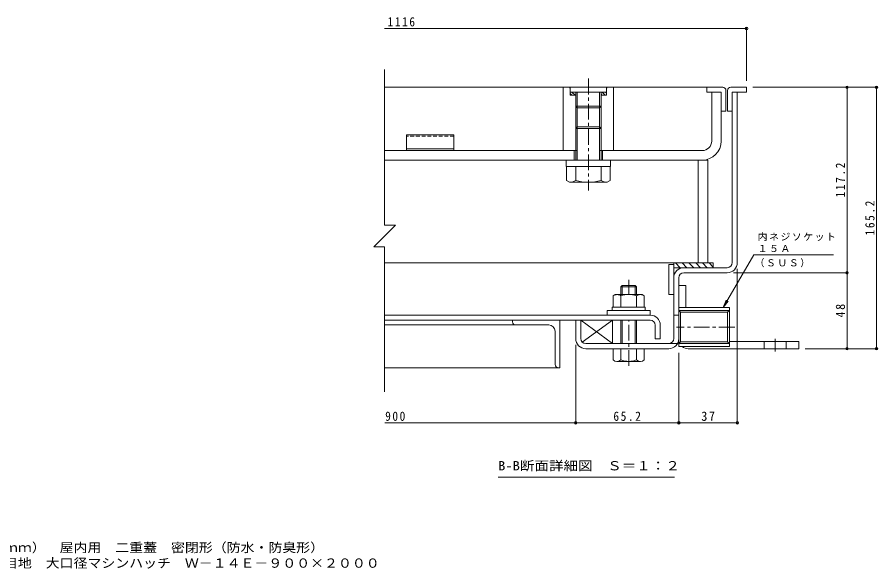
# Model space of a CAD drawing. Units: millimetres on the paper, enlarged 10 times, with parts at other scales. Extents: x -2685 to 2799, y -1962 to 1857.
# Drawn here: x 26 to 2747, y -1962 to -220 of the extents above; entities that cross this region are included whole.
import ezdxf
from ezdxf.enums import TextEntityAlignment as Align

# ---------------------------------------------------------------- set-up
doc = ezdxf.new("R2010")
doc.units = ezdxf.units.MM
doc.header["$LTSCALE"] = 10
doc.header["$PDMODE"] = 32
doc.header["$PDSIZE"] = 8
doc.linetypes.add('CHAIN1', pattern=[8, 5, -1, 1, -1])
doc.linetypes.add('DASHED1', pattern=[1.8, 1.2, -0.6])
for name, color, linetype, lineweight in [('D-1', 2, 'Continuous', 9), ('D-2', 3, 'Continuous', 9), ('D-3', 4, 'Continuous', 9), ('D-5', 7, 'Continuous', 9), ('D-6', 6, 'Continuous', 9), ('D-7', 5, 'Continuous', 5), ('D-8', 5, 'Continuous', 5), ('D-9', 134, 'Continuous', 5), ('D-A', 3, 'Continuous', 9), ('D-B', 6, 'Continuous', 9), ('D-C', 2, 'Continuous', 9), ('D-E', 3, 'Continuous', 9), ('D-F', 7, 'Continuous', 9), ('F-5_F-5ﾚｲﾔ', 7, 'Continuous', 9)]:
    doc.layers.add(name, color=color, linetype=linetype, lineweight=lineweight)
doc.styles.add('ＭＳ ゴシック', font='')
doc.styles.get('ＭＳ ゴシック').set_extended_font_data('MS Gothic')

msp = doc.modelspace()

# ---------------------------------------------------------------- linework, layer by layer
at = {"layer": 'D-1'}
for p, q in [((2286.8, -994.86), (2286.8, -455.86)), ((2286.8, -455.86), (2302.8, -455.86)), ((2302.8, -994.86), (2302.8, -455.86)), ((2270.8, -1010.86), (2133.8, -1010.86)), ((2133.8, -1026.86), (2270.8, -1026.86)), ((2101.8, -1234.86), (2101.8, -1042.86)), ((2117.8, -1042.86), (2117.8, -1234.86)), ((2277.8, -1136.98), (2117.8, -1136.98)), ((2117.8, -1136.98), (2117.8, -1259.98)), ((2277.8, -1136.98), (2277.8, -1259.98)), ((2117.8, -1160.86), (2101.8, -1160.86)), ((2271.99, -1151.9), (2123.61, -1151.9)), ((2123.61, -1245.06), (2123.61, -1151.9)), ((2277.8, -1146.09), (2271.99, -1151.9)), ((2271.99, -1151.9), (2271.99, -1245.06)), ((1807.8, -1234.86), (1807.8, -1176.86)), ((2113.51, -1250.86), (1823.8, -1250.86)), ((2117.8, -1250.87), (2123.61, -1245.06)), ((2277.8, -1250.87), (2117.8, -1250.87)), ((2271.99, -1245.06), (2123.61, -1245.06)), ((2277.8, -1250.87), (2271.99, -1245.06)), ((1823.8, -1266.86), (1934.3, -1266.86)), ((1984.3, -1266.86), (2085.8, -1266.86)), ((2277.8, -1259.98), (2117.8, -1259.98))]:
    msp.add_line(p, q, dxfattribs=at)
for points in [[(2277.8, -1146.09), (2117.8, -1146.09), (2123.61, -1151.9)], [(1791.8, -1234.86), (1791.8, -1176.86), (1807.8, -1176.86)]]:
    msp.add_lwpolyline(points, dxfattribs=at)
for centre, radius, start, end in [((2270.8, -994.86), 16, 270, 0), ((2270.8, -994.86), 32, 270, 0), ((2133.8, -1042.86), 32, 90, 180), ((2133.8, -1042.86), 16, 90, 180), ((1823.8, -1234.86), 32, 180, 270), ((1823.8, -1234.86), 16, 180, 270), ((2085.8, -1234.86), 32, 270, 0), ((2085.8, -1234.86), 16, 270, 0)]:
    msp.add_arc(centre, radius, start, end, dxfattribs=at)
at = {"layer": 'D-2'}
for p, q in [((1786.8, -640.86), (1786.8, -670.86)), ((1876.8, -640.86), (1876.8, -670.86))]:
    msp.add_line(p, q, dxfattribs=at)
at = {"layer": 'D-3'}
for p, q in [((2206.8, -440.86), (1187.54, -440.86)), ((2206.8, -455.86), (2251.8, -455.86)), ((2251.8, -455.86), (2251.8, -515.86)), ((2266.8, -450.86), (2266.8, -515.86)), ((2271.8, -450.86), (2271.8, -515.86)), ((2281.8, -440.86), (2331.8, -440.86)), ((2331.8, -455.86), (2286.8, -455.86)), ((2286.8, -455.86), (2286.8, -515.86)), ((2331.8, -440.86), (2331.8, -455.86)), ((2251.8, -515.86), (2266.8, -515.86)), ((2286.8, -515.86), (2271.8, -515.86)), ((1256.8, -590.86), (1256.8, -640.86)), ((1406.8, -590.86), (1256.8, -590.86)), ((1406.8, -635.86), (1256.8, -635.86))]:
    msp.add_line(p, q, dxfattribs=at)
at = {"layer": 'D-3', "linetype": 'DASHED1'}
msp.add_line((1406.8, -595.19), (1256.8, -595.19), dxfattribs=at)
at = {"layer": 'D-3'}
for points in [[(2256.8, -440.86), (2206.8, -440.86), (2206.8, -455.86)], [(1406.8, -590.86), (1406.8, -640.86), (1256.8, -640.86)]]:
    msp.add_lwpolyline(points, dxfattribs=at)
for centre, start, end in [((2256.8, -450.86), 0, 90), ((2281.8, -450.86), 90, 180)]:
    msp.add_arc(centre, 10, start, end, dxfattribs=at)
at = {"layer": 'D-5'}
for p, q in [((2258.2, -1136.98), (2354.7, -969.82)), ((2354.7, -969.82), (2607.44, -969.82)), ((2258.2, -1136.98), (2267.76, -1113.88)), ((2258.2, -1136.98), (2273.41, -1117.14)), ((2103.98, -1672.55), (1546.48, -1672.55))]:
    msp.add_line(p, q, dxfattribs=at)
at = {"layer": 'D-6'}
for p, q in [((2086.8, -1000.86), (2101.8, -1000.86)), ((2086.8, -1000.86), (2086.8, -1095.86)), ((2101.8, -995.86), (2101.8, -1095.86)), ((2122.49, -1010.86), (2107.49, -995.86)), ((2143.71, -1010.86), (2128.71, -995.86)), ((2164.92, -1010.86), (2149.92, -995.86)), ((2186.13, -1010.86), (2171.13, -995.86)), ((2207.35, -1010.86), (2192.35, -995.86)), ((2226.8, -1009.1), (2213.56, -995.86)), ((2226.8, -1010.86), (2101.8, -1010.86)), ((2086.8, -1095.86), (2101.8, -1095.86)), ((1807.8, -1176.86), (1807.8, -1234.86)), ((1812.32, -1246.01), (1907.8, -1176.86)), ((1823.8, -1250.86), (1907.8, -1250.86))]:
    msp.add_line(p, q, dxfattribs=at)
msp.add_lwpolyline([(2226.8, -1010.86), (2226.8, -995.86), (2101.8, -995.86)], dxfattribs=at)
msp.add_lwpolyline([(1907.8, -1250.86), (1907.8, -1176.86), (1807.8, -1176.86)], close=True, dxfattribs=at)
at = {"layer": 'D-7', "linetype": 'CHAIN1'}
for p, q in [((1959.3, -1094.36), (1959.3, -1049.2)), ((1959.3, -1321.25), (1959.3, -1176.86))]:
    msp.add_line(p, q, dxfattribs=at)
at = {"layer": 'D-7'}
for p, q in [((1938.36, -1066.86), (1934.3, -1070.92)), ((1984.3, -1070.92), (1934.3, -1070.92)), ((1934.3, -1094.36), (1934.3, -1070.92)), ((1980.24, -1066.86), (1938.36, -1066.86)), ((1938.36, -1094.36), (1938.36, -1066.86)), ((1980.24, -1066.86), (1984.3, -1070.92)), ((1980.24, -1094.36), (1980.24, -1066.86)), ((1984.3, -1070.92), (1984.3, -1094.36)), ((1984.3, -1070.92), (1984.3, -1094.36)), ((1934.3, -1250.86), (1934.3, -1176.86)), ((1938.36, -1250.86), (1938.36, -1176.86)), ((1980.24, -1250.86), (1980.24, -1176.86)), ((1984.3, -1176.86), (1984.3, -1250.86)), ((1910.31, -1302.39), (1910.31, -1266.86)), ((2008.31, -1266.86), (1910.31, -1266.86)), ((1934.3, -1302.39), (1934.3, -1266.86)), ((1984.3, -1266.86), (1984.3, -1302.39)), ((2008.31, -1302.39), (2008.31, -1266.86)), ((1996.3, -1306.86), (1922.3, -1306.86))]:
    msp.add_line(p, q, dxfattribs=at)
at = {"layer": 'D-7', "color": 2, "lineweight": 9}
for p, q in [((1910.23, -1099.66), (1916.8, -1095.86)), ((1910.23, -1099.66), (1910.23, -1135.86)), ((2001.8, -1095.86), (1916.8, -1095.86)), ((1934.77, -1099.66), (1934.77, -1135.86)), ((1983.84, -1099.66), (1983.84, -1135.86))]:
    msp.add_line(p, q, dxfattribs=at)
at = {"layer": 'D-7', "color": 6, "lineweight": 9}
for p, q in [((1906.8, -1135.86), (1906.8, -1145.86)), ((1906.8, -1145.86), (2011.8, -1145.86))]:
    msp.add_line(p, q, dxfattribs=at)
at = {"layer": 'D-7', "color": 134}
for p, q in [((1891.8, -1145.86), (1891.8, -1160.86)), ((1891.8, -1145.86), (2026.8, -1145.86)), ((1891.8, -1160.86), (2026.8, -1160.86)), ((2026.8, -1145.86), (2026.8, -1160.86))]:
    msp.add_line(p, q, dxfattribs=at)
at = {"layer": 'D-7', "color": 2, "lineweight": 9}
msp.add_lwpolyline([(2001.8, -1095.86), (2008.38, -1099.66), (2008.38, -1135.86), (1910.23, -1135.86)], dxfattribs=at)
at = {"layer": 'D-7', "color": 6, "lineweight": 9}
msp.add_lwpolyline([(1906.8, -1135.86), (2011.8, -1135.86), (2011.8, -1145.86)], dxfattribs=at)
at = {"layer": 'D-7', "color": 2, "lineweight": 9}
for centre, radius, start, end in [((1924.71, -1124.74), 28.97, 94.38438, 120), ((1921.73, -1120.06), 24.21, 57.42749, 88.18784), ((1959.3, -1177.07), 81.2, 72.41188, 107.5881), ((1996.88, -1120.06), 24.21, 91.81215, 122.57249), ((1993.9, -1124.74), 28.97, 59.99998, 85.6156)]:
    msp.add_arc(centre, radius, start, end, dxfattribs=at)
at = {"layer": 'D-7'}
for centre, radius, start, end in [((1922.3, -1288.53), 18.33, 229.1022, 310.89809), ((1959.3, -1234.78), 72.08, 249.70546, 290.29454), ((1996.3, -1288.53), 18.33, 229.10191, 310.8978)]:
    msp.add_arc(centre, radius, start, end, dxfattribs=at)
at = {"layer": 'D-8'}
for p, q in [((2179.3, -670.86), (2209.3, -670.86)), ((2179.3, -670.86), (2179.3, -995.86)), ((2209.3, -670.86), (2209.3, -995.86)), ((2179.3, -995.86), (2209.3, -995.86))]:
    msp.add_line(p, q, dxfattribs=at)
at = {"layer": 'D-9'}
for p, q in [((1762.3, -690.86), (1762.3, -735.23)), ((1791.8, -735.37), (1791.8, -690.86)), ((1871.8, -735.37), (1871.8, -690.86)), ((1901.3, -690.86), (1901.3, -735.37)), ((1771.85, -740.74), (1762.3, -735.23)), ((1891.8, -740.86), (1772.05, -740.86)), ((1891.8, -740.86), (1901.3, -735.37))]:
    msp.add_line(p, q, dxfattribs=at)
for centre, radius, start, end in [((1773.09, -706.35), 34.53, 267.86055, 302.81094), ((1831.8, -592.26), 148.6, 254.38446, 285.61554), ((1890.51, -706.35), 34.53, 237.18906, 272.13945)]:
    msp.add_arc(centre, radius, start, end, dxfattribs=at)
at = {"layer": 'D-A'}
for p, q in [((2027.3, -1160.86), (1188.25, -1160.86)), ((1188.25, -1176.86), (2027.3, -1176.86)), ((2043.3, -1192.86), (2043.3, -1235.86)), ((2059.3, -1192.86), (2059.3, -1235.86)), ((2043.3, -1235.86), (2059.3, -1235.86))]:
    msp.add_line(p, q, dxfattribs=at)
for radius in [32, 16]:
    msp.add_arc((2027.3, -1192.86), radius, 0, 90, dxfattribs=at)
at = {"layer": 'D-B'}
for p, q in [((1591.8, -1176.86), (1188.25, -1176.86)), ((1601.8, -1191.86), (1188.25, -1191.86)), ((1591.8, -1176.86), (1741.8, -1176.86)), ((1591.8, -1181.86), (1591.8, -1176.86)), ((1601.8, -1191.86), (1706.8, -1191.86)), ((1741.8, -1176.86), (1741.8, -1326.86)), ((1726.8, -1316.86), (1726.8, -1211.86)), ((1736.8, -1326.86), (1188.25, -1326.86)), ((1736.8, -1326.86), (1741.8, -1326.86))]:
    msp.add_line(p, q, dxfattribs=at)
for centre, radius, start, end in [((1601.8, -1181.86), 10, 180, 270), ((1706.8, -1211.86), 20, 0, 90), ((1736.8, -1316.86), 10, 180, 270)]:
    msp.add_arc(centre, radius, start, end, dxfattribs=at)
at = {"layer": 'D-C', "linetype": 'CHAIN1'}
msp.add_line((1831.8, -413.18), (1831.8, -766.49), dxfattribs=at)
at = {"layer": 'D-C'}
for p, q in [((1751.8, -440.86), (1771.8, -440.86)), ((1751.8, -640.86), (1751.8, -440.86)), ((1774.3, -443.36), (1771.8, -440.86)), ((1774.3, -465.86), (1774.3, -440.86)), ((1889.3, -440.86), (1774.3, -440.86)), ((1889.3, -455.86), (1774.3, -455.86)), ((1779.2, -465.86), (1774.3, -460.96)), ((1789.81, -465.86), (1779.81, -455.86)), ((1791.8, -457.25), (1790.42, -455.86)), ((1791.8, -670.86), (1791.8, -455.86)), ((1796.8, -670.86), (1796.8, -455.86)), ((1866.8, -670.86), (1866.8, -455.86)), ((1871.8, -482.08), (1871.8, -455.86)), ((1885.27, -465.86), (1875.27, -455.86)), ((1889.3, -459.29), (1885.87, -455.86)), ((1891.8, -440.86), (1889.3, -443.36)), ((1889.3, -465.86), (1889.3, -440.86)), ((1911.8, -440.86), (1891.8, -440.86)), ((1911.8, -640.86), (1911.8, -440.86)), ((1791.8, -465.86), (1774.3, -465.86)), ((1874.66, -465.86), (1871.8, -463)), ((1889.3, -465.86), (1871.8, -465.86)), ((1871.8, -670.86), (1871.8, -482.08)), ((1871.8, -500.86), (1791.8, -500.86)), ((1871.8, -500.59), (1866.8, -505.86)), ((1796.8, -565.86), (1791.8, -570.86)), ((1871.8, -570.86), (1791.8, -570.86)), ((1866.8, -565.86), (1796.8, -565.86)), ((1871.8, -570.86), (1866.8, -565.86)), ((1751.8, -640.86), (1796.8, -640.86)), ((1911.8, -640.86), (1866.8, -640.86))]:
    msp.add_line(p, q, dxfattribs=at)
at = {"layer": 'D-C', "color": 134, "lineweight": 5}
for p, q in [((1761.8, -670.86), (1901.8, -670.86)), ((1901.8, -670.86), (1901.8, -690.86))]:
    msp.add_line(p, q, dxfattribs=at)
at = {"layer": 'D-C'}
msp.add_lwpolyline([(1866.8, -505.86), (1796.8, -505.86), (1791.8, -500.86)], dxfattribs=at)
at = {"layer": 'D-C', "color": 134, "lineweight": 5}
msp.add_lwpolyline([(1761.8, -670.86), (1761.8, -690.86), (1901.8, -690.86)], dxfattribs=at)
at = {"layer": 'D-E', "color": 2}
for p, q in [((2179.3, -670.86), (1187.6, -670.86)), ((2179.3, -995.86), (2179.3, -670.86)), ((2179.3, -995.86), (1188.25, -995.86))]:
    msp.add_line(p, q, dxfattribs=at)
at = {"layer": 'D-E'}
for p, q in [((2117.8, -1066.86), (2117.8, -1234.86)), ((2117.8, -1066.86), (2140.3, -1066.86)), ((2140.3, -1136.98), (2140.3, -1066.86)), ((2277.8, -1244.36), (2497.8, -1244.36)), ((2387.8, -1266.86), (2387.8, -1244.36)), ((2457.8, -1266.86), (2457.8, -1244.36)), ((2497.8, -1244.36), (2497.8, -1266.86)), ((2497.8, -1266.86), (2147.8, -1266.86))]:
    msp.add_line(p, q, dxfattribs=at)
at = {"layer": 'D-E', "linetype": 'CHAIN1'}
msp.add_line((2422.8, -1275.6), (2422.8, -1236.15), dxfattribs=at)
at = {"layer": 'D-E'}
msp.add_arc((2147.8, -1236.86), 30, 230.3984, 270, dxfattribs=at)
at = {"layer": 'D-F'}
for p, q in [((2331.8, -254.97), (1187.54, -254.97)), ((2331.8, -251.97), (2331.8, -420.86)), ((1187.54, -385.1), (1187.54, -876.62)), ((2745.98, -440.86), (2351.8, -440.86)), ((2649.64, -440.86), (2649.64, -1026.86)), ((2742.98, -440.86), (2742.98, -1266.86)), ((1221.95, -876.62), (1153.14, -945.44)), ((1187.54, -876.62), (1221.95, -876.62)), ((1187.54, -945.44), (1153.14, -945.44)), ((1187.54, -945.44), (1187.54, -1403.4)), ((2652.64, -1026.86), (2290.8, -1026.86)), ((2302.8, -1504.2), (2302.8, -1014.86)), ((2649.64, -1026.86), (2649.64, -1266.86)), ((1791.8, -1504.2), (1791.8, -1254.86)), ((2745.98, -1266.86), (2517.8, -1266.86)), ((2117.8, -1504.2), (2117.8, -1279.98)), ((1791.8, -1501.2), (1188.25, -1501.2)), ((2117.8, -1501.2), (1791.8, -1501.2)), ((2302.8, -1501.2), (2117.8, -1501.2))]:
    msp.add_line(p, q, dxfattribs=at)
at = {"layer": 'D-F', "color": 3}
for p, q in [((2221.8, -610.86), (2221.8, -455.86)), ((2251.8, -455.86), (2221.8, -455.86)), ((2251.8, -610.86), (2251.8, -455.86)), ((1791.8, -640.86), (1187.54, -640.86)), ((2191.8, -640.86), (1871.8, -640.86)), ((1187.6, -670.86), (2191.8, -670.86))]:
    msp.add_line(p, q, dxfattribs=at)
at = {"layer": 'D-F', "linetype": 'CHAIN1'}
msp.add_line((2294.81, -1198.48), (2110.44, -1198.48), dxfattribs=at)
at = {"layer": 'D-F', "color": 3}
for radius in [30, 60]:
    msp.add_arc((2191.8, -610.86), radius, 270, 0, dxfattribs=at)
at = {"layer": 'D-F'}
for p in [(2331.8, -254.97), (2649.64, -440.86), (2742.98, -440.86), (2649.64, -1026.86), (2649.64, -1266.86), (2742.98, -1266.86), (1791.8, -1501.2), (2117.8, -1501.2), (2302.8, -1501.2)]:
    msp.add_point(p, dxfattribs=at)

# ---------------------------------------------------------------- texts
at = {"layer": 'D-5', "color": 2, "style": 'ＭＳ ゴシック', "width": 1.15}
msp.add_text('B-B断面詳細図\u3000Ｓ＝１：２', height=29.33, dxfattribs=at).set_placement((1546.48, -1660.05), align=Align.BOTTOM_LEFT)
at = {"layer": 'D-5', "char_height": 21.99, "attachment_point": 7, "style": 'ＭＳ ゴシック'}
for s, insert in [('\\T1.17;内ネジソケット', (2367.44, -926.98)), ('\\T1.17;１５Ａ', (2367.44, -961.81)), ('\\T1.17;（ＳＵＳ）', (2357.78, -1009.67))]:
    msp.add_mtext(s, dxfattribs=dict(at, insert=insert))
at = {"layer": 'D-F', "color": 2, "char_height": 29.33, "attachment_point": 7, "style": 'ＭＳ ゴシック'}
for s, insert in [('\\T1.28;\\W0.9;1116', (1196.8, -248.97)), ('\\T1.27;\\W0.9;900', (1189.38, -1495.2)), ('\\T1.28;\\W0.9;65.2', (1911.05, -1495.2)), ('\\T1.27;\\W0.95;37', (2189.05, -1495.2))]:
    msp.add_mtext(s, dxfattribs=dict(at, insert=insert))
at = {"layer": 'D-F', "color": 2, "char_height": 29.33, "attachment_point": 7, "rotation": 90, "style": 'ＭＳ ゴシック'}
for s, insert in [('\\T1.28;\\W0.9;117.2', (2643.64, -788.86)), ('\\T1.28;\\W0.9;165.2', (2736.98, -908.86)), ('\\T1.27;\\W0.95;48', (2643.64, -1168.11))]:
    msp.add_mtext(s, dxfattribs=dict(at, insert=insert))
at = {"layer": 'F-5_F-5ﾚｲﾔ', "color": 2, "style": 'ＭＳ ゴシック', "width": 1.1}
for s, p in [('充填用（充填深さ：３０ｍｍ）\u3000屋内用\u3000二重蓋\u3000密閉形（防水・防臭形）', (-500.11, -1918.5)), ('スチール製\u3000ステンレス目地\u3000大口径マシンハッチ\u3000Ｗ－１４Ｅ－９００×２０００', (-500.11, -1967.71))]:
    msp.add_text(s, height=29.33, dxfattribs=at).set_placement(p, align=Align.BOTTOM_LEFT)

doc.saveas('drawing.dxf')
